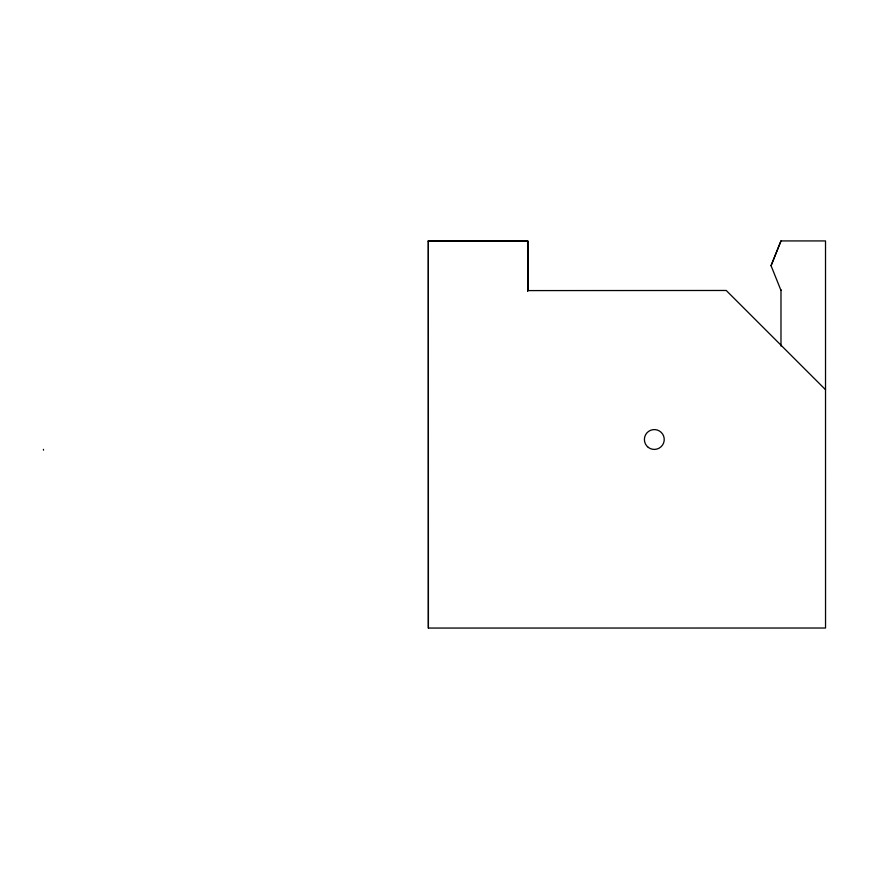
<?xml version="1.0" encoding="UTF-8"?>
<svg xmlns="http://www.w3.org/2000/svg" width="869" height="869" viewBox="0 0 869 869"><rect width="100%" height="100%" fill="white"/><g stroke="black" fill="none" stroke-linecap="round" stroke-linejoin="round"><path stroke-width="1.3" d="M527.7 291.289L527.711 241.093L428.341 240.995L428.406 628.059L825.539 628.026L825.517 240.93L780.97 240.93L771.053 265.675L780.97 290.42M771.053 265.751L780.97 240.93M428.363 628.081L428.33 240.963M428.308 240.963L527.624 240.952M428.33 241.104L527.711 241.093L527.711 290.594M825.528 389.692L726.234 290.474L527.711 290.594L527.624 240.941M43.45 449.371L43.504 450.153M780.981 289.746L780.981 346.068M648.274 447.372A9.928 9.928 0 0 0 664.155 440.8A9.928 9.928 0 0 0 650.512 430.329A9.928 9.928 0 0 0 648.274 447.372"/></g></svg>
